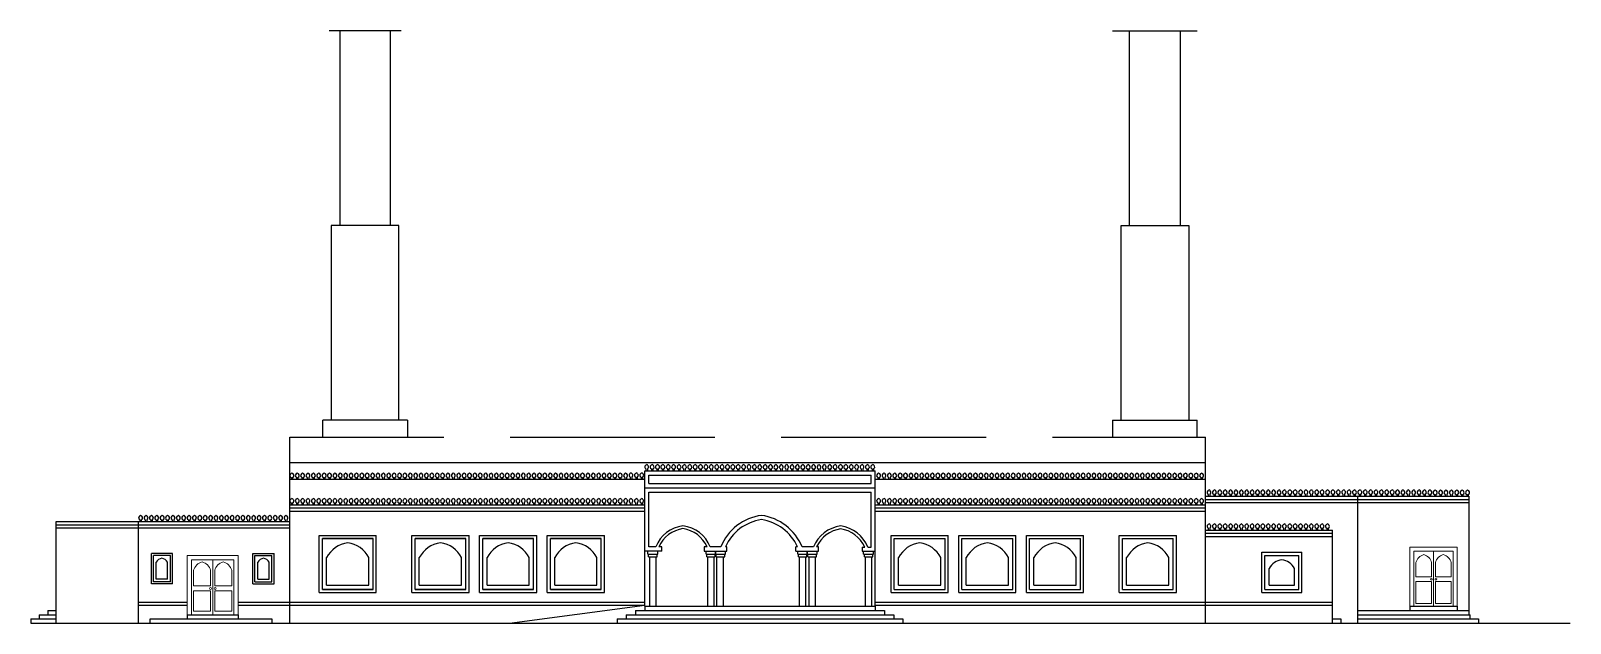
# Model space of a CAD drawing. Header units: inches. Extents: x -6210 to 141093, y -2740 to 21225.
# Drawn here: x 85526 to 87710, y -324 to 516 of the extents above; entities that cross this region are included whole.
import ezdxf

# ---------------------------------------------------------------- set-up
doc = ezdxf.new("R2010")
doc.units = ezdxf.units.IN
doc.header["$LTSCALE"] = 100
doc.header["$MEASUREMENT"] = 0
for name, color, linetype in [('column', 2, 'Continuous'), ('pattern', 24, 'Continuous'), ('steps', 9, 'Continuous'), ('walls', 1, 'Continuous')]:
    doc.layers.add(name, color=color, linetype=linetype)
doc.layers.add('DOOR', color=11, linetype='Continuous', lineweight=5)

# ---------------------------------------------------------------- blocks, each defined once
blk = doc.blocks.new('A$C7441049B')
at = {"layer": 'pattern', "color": 6, "linetype": 'ByBlock', "lineweight": 25, "ltscale": 0.07}
for p, q in [((6.1, 2.7, 0), (6.1, 0)), ((8.1, 2.7, 0), (8.1, 0)), ((13.8, 2.7, 0), (13.8, 0, 0)), ((15.8, 2.7, 0), (15.8, 0, 0)), ((21.4, 2.7, 0), (21.4, 0, 0)), ((23.4, 2.7, 0), (23.4, 0, 0)), ((29, 2.7, 0), (29, 0)), ((31, 2.7, 0), (31, 0)), ((36.7, 2.7, 0), (36.7, 0, 0)), ((38.7, 2.7, 0), (38.7, 0, 0)), ((44.3, 2.7, 0), (44.3, 0)), ((46.3, 2.7, 0), (46.3, 0)), ((52, 2.7, 0), (52, 0)), ((54, 2.7, 0), (54, 0))]:
    blk.add_line(p, q, dxfattribs=at)
for centre, start, end in [((7.1, 5.4, 0), 128.2986, 249.4118), ((7.1, 5.4, 0), 290.5882, 51.7014), ((14.8, 5.4, 0), 128.2986, 249.4118), ((14.8, 5.4, 0), 290.5882, 51.7014), ((22.4, 5.4, 0), 128.2986, 249.4118), ((22.4, 5.4, 0), 290.5882, 51.7014), ((30, 5.4, 0), 128.2986, 249.4118), ((30, 5.4, 0), 290.5882, 51.7014), ((37.7, 5.4, 0), 128.2986, 249.4118), ((37.7, 5.4, 0), 290.5882, 51.7014), ((45.3, 5.4, 0), 128.2986, 249.4118), ((45.3, 5.4, 0), 290.5882, 51.7014), ((53, 5.4, 0), 128.2986, 249.4118), ((53, 5.4, 0), 290.5882, 51.7014)]:
    blk.add_arc(centre, 2.84, start, end, dxfattribs=at)
at = {"layer": 'pattern', "color": 6, "linetype": 'ByBlock', "lineweight": 25, "ltscale": 0.07, "extrusion": (0, 0, -1)}
for centre in [(10.1, 3.4, 0), (17.7, 3.4, 0), (25.3, 3.4, 0), (33, 3.4, 0), (40.6, 3.4, 0), (48.2, 3.4, 0), (55.9, 3.4, 0)]:
    blk.add_ellipse(centre, major_axis=(5.41, 3.32), ratio=1, start_param=4.432426, end_param=4.784303, dxfattribs=at)
at = {"layer": 'pattern', "color": 6, "linetype": 'ByBlock', "lineweight": 25, "ltscale": 0.07}
for centre in [(4.2, 3.4, 0), (11.9, 3.4, 0), (19.5, 3.4, 0), (27.1, 3.4, 0), (34.8, 3.4, 0), (42.4, 3.4, 0), (50, 3.4, 0)]:
    blk.add_ellipse(centre, major_axis=(-5.41, 3.32), ratio=1, start_param=4.432426, end_param=4.784303, dxfattribs=at)

msp = doc.modelspace()

# ---------------------------------------------------------------- linework, layer by layer
at = {"layer": 'column'}
for p, q in [((86401.76704, -225.92484), (86401.76704, -221.92484)), ((86401.76704, -225.92484), (86415.76704, -225.92484)), ((86402.76704, -229.92484), (86402.76704, -225.92484)), ((86402.76704, -229.92484), (86414.76704, -229.92484)), ((86404.26704, -299.92484), (86404.26704, -229.92484)), ((86413.26704, -299.92484), (86413.26704, -229.92484)), ((86414.76704, -229.92484), (86414.76704, -225.92484)), ((86415.76704, -225.92484), (86415.76704, -221.92484)), ((86484.20502, -225.92484), (86484.20502, -221.92484)), ((86484.20502, -225.92484), (86497.70496, -225.92484)), ((86485.20502, -229.92484), (86485.20502, -225.92484)), ((86485.20502, -229.92484), (86497.20502, -229.92484)), ((86486.70502, -299.92484), (86486.70502, -229.92484)), ((86495.70502, -299.92484), (86495.70502, -229.92484)), ((86497.20502, -229.92484), (86497.20502, -225.92484)), ((86497.70496, -225.92484), (86497.70496, -221.92484)), ((86498.20502, -225.92484), (86498.20502, -221.92484)), ((86498.20502, -225.92484), (86511.70496, -225.92484)), ((86498.70496, -229.92484), (86498.70496, -225.92484)), ((86498.70496, -229.92484), (86510.70496, -229.92484)), ((86499.70496, -299.92484), (86499.70496, -229.92484)), ((86508.70496, -299.92484), (86508.70496, -229.92484)), ((86510.70496, -229.92484), (86510.70496, -225.92484)), ((86511.70496, -225.92484), (86511.70496, -221.92484)), ((86614.20496, -225.92484), (86614.20496, -221.92484)), ((86614.20496, -225.92484), (86627.7049, -225.92484)), ((86615.20496, -229.92484), (86615.20496, -225.92484)), ((86615.20496, -229.92484), (86627.20496, -229.92484)), ((86616.70496, -299.92484), (86616.70496, -229.92484)), ((86625.70496, -299.92484), (86625.70496, -229.92484)), ((86627.20496, -229.92484), (86627.20496, -225.92484)), ((86627.7049, -225.92484), (86627.7049, -221.92484)), ((86628.20496, -225.92484), (86628.20496, -221.92484)), ((86628.20496, -225.92484), (86641.7049, -225.92484)), ((86628.7049, -229.92484), (86628.7049, -225.92484)), ((86628.7049, -229.92484), (86640.7049, -229.92484)), ((86630.21962, -299.92484), (86630.21962, -229.92484)), ((86639.21962, -299.92484), (86639.21962, -229.92484)), ((86640.7049, -229.92484), (86640.7049, -225.92484)), ((86641.7049, -225.92484), (86641.7049, -221.92484)), ((86707.70484, -225.92484), (86707.70484, -221.92484)), ((86707.70484, -225.92484), (86721.70484, -225.92484)), ((86708.70484, -229.92484), (86708.70484, -225.92484)), ((86708.70484, -229.92484), (86720.70484, -229.92484)), ((86710.20484, -299.92484), (86710.20484, -229.92484)), ((86719.20484, -299.92484), (86719.20484, -229.92484)), ((86720.70484, -229.92484), (86720.70484, -225.92484)), ((86721.70484, -225.92484), (86721.70484, -221.92484))]:
    msp.add_line(p, q, dxfattribs=at)
at = {"layer": 'DOOR'}
for p, q in [((87482.33804, -215.92484), (87549.83804, -215.92484)), ((87482.33804, -215.92484), (87482.33804, -299.92484)), ((87549.83804, -299.92484), (87549.83804, -215.92484)), ((85748.33804, -227.92484), (85820.33804, -227.92484)), ((85748.33804, -227.92484), (85748.33804, -311.92484)), ((85754.33804, -233.92484), (85814.33804, -233.92484)), ((85754.33804, -233.92484), (85754.33804, -311.92484)), ((85784.33804, -233.92484), (85784.33804, -311.92484)), ((85814.33804, -233.92484), (85814.33804, -311.92484)), ((85820.33804, -227.92484), (85820.33804, -311.92484)), ((87488.33804, -221.92484), (87543.83804, -221.92484)), ((87488.33804, -221.92484), (87488.33804, -299.92484)), ((87491.11304, -237.79984), (87491.11304, -258.14984)), ((87513.31304, -237.79984), (87513.31304, -258.14984)), ((87516.08804, -221.92484), (87516.08804, -299.92484)), ((87518.86304, -237.79984), (87518.86304, -258.14984)), ((87541.06304, -237.79984), (87541.06304, -258.14984)), ((87543.83804, -221.92484), (87543.83804, -299.92484)), ((85757.33804, -248.92484), (85757.33804, -270.92484)), ((85781.33804, -248.92484), (85781.33804, -270.92484)), ((85787.33804, -248.92484), (85787.33804, -270.92484)), ((85811.33804, -248.92484), (85811.33804, -270.92484)), ((87491.11304, -258.14984), (87513.31304, -258.14984)), ((87518.86304, -258.14984), (87541.06304, -258.14984)), ((85757.33804, -270.92484), (85781.33804, -270.92484)), ((85757.33804, -277.92484), (85781.33804, -277.92484)), ((85757.33804, -277.92484), (85757.33804, -306.92484)), ((85781.33804, -277.92484), (85781.33804, -306.92484)), ((85787.33804, -270.92484), (85811.33804, -270.92484)), ((85787.33804, -277.92484), (85811.33804, -277.92484)), ((85787.33804, -277.92484), (85787.33804, -306.92484)), ((85811.33804, -277.92484), (85811.33804, -306.92484)), ((87491.11304, -264.62484), (87513.31304, -264.62484)), ((87491.11304, -264.62484), (87491.11304, -295.92484)), ((87513.31304, -264.62484), (87513.31304, -295.92484)), ((87518.86304, -264.62484), (87541.06304, -264.62484)), ((87518.86304, -264.62484), (87518.86304, -295.92484)), ((87541.06304, -264.62484), (87541.06304, -295.92484)), ((87491.11304, -295.92484), (87513.31304, -295.92484)), ((87518.86304, -295.92484), (87541.06304, -295.92484)), ((85757.33804, -306.92484), (85781.33804, -306.92484)), ((85787.33804, -306.92484), (85811.33804, -306.92484))]:
    msp.add_line(p, q, dxfattribs=at)
for centre, radius in [((87513.18531, -261.6995), 1.20939), ((87519.40242, -261.6995), 1.20939), ((85781.19995, -274.76231), 1.30745), ((85787.92116, -274.76231), 1.30745)]:
    msp.add_circle(centre, radius, dxfattribs=at)
for centre, radius, start, end in [((85773.5188, -253.10561), 16.71215, 104.48717608, 165.51282392), ((85765.15727, -253.10561), 16.71215, 14.48717608, 75.51282392), ((85803.5188, -253.10561), 16.71215, 104.48717608, 165.51282392), ((85795.15727, -253.10561), 16.71215, 14.48717608, 75.51282392), ((87506.08025, -241.66705), 15.45874, 104.48717608, 165.51282392), ((87498.34583, -241.66705), 15.45874, 14.48717608, 75.51282392), ((87533.83025, -241.66705), 15.45874, 104.48717608, 165.51282392), ((87526.09583, -241.66705), 15.45874, 14.48717608, 75.51282392)]:
    msp.add_arc(centre, radius, start, end, dxfattribs=at)
at = {"layer": 'pattern', "color": 6}
for p, q in [((86666.2321, -105.17923, -0.01227), (86666.2321, -107.92484)), ((86668.2321, -105.17923, -0.01227), (86668.2321, -107.92484)), ((86673.8696, -105.17923, -0.01227), (86673.8696, -107.92484)), ((86675.8696, -105.17923, -0.01227), (86675.8696, -107.92484)), ((86681.5071, -105.17922, -0.01227), (86681.5071, -107.92483, 0)), ((86683.5071, -105.17922, -0.01227), (86683.5071, -107.92483, 0)), ((86689.1446, -105.17923, -0.01227), (86689.1446, -107.92484)), ((86691.1446, -105.17923, -0.01227), (86691.1446, -107.92484)), ((86696.7821, -105.17921, -0.01227), (86696.7821, -107.92482, 0)), ((86698.7821, -105.17921, -0.01227), (86698.7821, -107.92481, 0)), ((86704.4196, -105.17923, -0.01227), (86704.4196, -107.92484)), ((86706.4196, -105.17923, -0.01227), (86706.4196, -107.92484)), ((86712.0571, -105.17923, -0.01227), (86712.0571, -107.92484)), ((86714.0571, -105.17923, -0.01227), (86714.0571, -107.92484)), ((86719.6821, -105.17923, -0.01227), (86719.6821, -107.92484)), ((86721.6821, -105.17923, -0.01227), (86721.6821, -107.92484)), ((86376.71276, -116.91721, -0.02628), (86376.71276, -119.66282, -0.01401)), ((86378.71276, -116.91721, -0.02628), (86378.71276, -119.66282, -0.01401)), ((86384.35026, -116.91721, -0.02628), (86384.35026, -119.66282, -0.01401)), ((86386.35026, -116.91721, -0.02628), (86386.35026, -119.66282, -0.01401)), ((86391.98776, -116.9172, -0.02628), (86391.98776, -119.66281, -0.01401)), ((86393.98776, -116.9172, -0.02628), (86393.98776, -119.66281, -0.01401)), ((86376.69788, -153.20775, -0.02628), (86376.69788, -155.95336, -0.01401)), ((86378.69788, -153.20775, -0.02628), (86378.69788, -155.95336, -0.01401)), ((86384.33538, -153.20775, -0.02628), (86384.33538, -155.95336, -0.01401)), ((86386.33538, -153.20775, -0.02628), (86386.33538, -155.95336, -0.01401)), ((86391.97288, -153.20774, -0.02628), (86391.97288, -155.95335, -0.01401)), ((86393.97288, -153.20774, -0.02628), (86393.97288, -155.95335, -0.01401)), ((87155.55349, -153.20443, -0.0279), (87155.55349, -155.95004, -0.01564)), ((87157.55349, -153.20443, -0.0279), (87157.55349, -155.95004, -0.01564)), ((87163.19099, -153.20443, -0.0279), (87163.19099, -155.95004, -0.01564)), ((87165.19099, -153.20443, -0.0279), (87165.19099, -155.95004, -0.01564)), ((87170.82849, -153.20442, -0.0279), (87170.82849, -155.95003, -0.01564)), ((87172.82849, -153.20442, -0.0279), (87172.82849, -155.95003, -0.01564)), ((87178.46599, -153.20443, -0.0279), (87178.46599, -155.95004, -0.01564)), ((87180.46599, -153.20443, -0.0279), (87180.46599, -155.95004, -0.01564)), ((87186.10349, -153.20441, -0.0279), (87186.10349, -155.95002, -0.01564)), ((87188.10349, -153.20441, -0.0279), (87188.10349, -155.95002, -0.01564)), ((87356.99789, -189.18869, -0.03602), (87356.99789, -191.9343, -0.02375)), ((87358.99789, -189.18869, -0.03602), (87358.99789, -191.93429, -0.02375)), ((87364.63539, -189.18869, -0.03602), (87364.63539, -191.9343, -0.02375)), ((87366.63539, -189.18869, -0.03602), (87366.63539, -191.93429, -0.02375))]:
    msp.add_line(p, q, dxfattribs=at)
at = {"layer": 'pattern', "color": 6, "linetype": 'ByBlock', "lineweight": 25, "ltscale": 0.07}
for p, q in [((87155.55349, -117.2046, -0.0279), (87155.55349, -119.95021, -0.01564)), ((87157.55349, -117.2046, -0.0279), (87157.55349, -119.95021, -0.01564)), ((87163.19099, -117.2046, -0.0279), (87163.19099, -119.95021, -0.01564)), ((87165.19099, -117.2046, -0.0279), (87165.19099, -119.95021, -0.01564)), ((87170.82849, -117.20459, -0.0279), (87170.82849, -119.9502, -0.01564)), ((87172.82849, -117.20459, -0.0279), (87172.82849, -119.9502, -0.01564)), ((87178.46599, -117.2046, -0.0279), (87178.46599, -119.95021, -0.01564)), ((87180.46599, -117.2046, -0.0279), (87180.46599, -119.95021, -0.01564)), ((87186.10349, -117.20458, -0.0279), (87186.10349, -119.95019, -0.01564)), ((87188.10349, -117.20458, -0.0279), (87188.10349, -119.95019, -0.01564))]:
    msp.add_line(p, q, dxfattribs=at)
at = {"layer": 'pattern', "color": 6}
for centre, start, end in [((86667.2321, -102.5171, -0.01308), 128.29858881, 249.41181849), ((86667.2321, -102.5171, -0.01308), 290.58816078, 51.70141378), ((86674.8696, -102.5171, -0.01146), 128.29858572, 249.41182831), ((86674.8696, -102.5171, -0.01146), 290.58816602, 51.70141428), ((86682.5071, -102.51709, -0.01146), 128.29858572, 249.41182831), ((86682.5071, -102.51709, -0.01146), 290.58816602, 51.70141428), ((86690.1446, -102.5171, -0.01146), 128.29858572, 249.41182831), ((86690.1446, -102.5171, -0.01146), 290.58816602, 51.70141428), ((86697.7821, -102.51708, -0.01146), 128.29858572, 249.41182831), ((86697.7821, -102.51708, -0.01146), 290.58816602, 51.70141428), ((86705.4196, -102.5171, -0.01146), 128.29858572, 249.41182831), ((86705.4196, -102.5171, -0.01146), 290.58816602, 51.70141428), ((86713.0571, -102.5171, -0.01146), 128.29858572, 249.41182831), ((86713.0571, -102.5171, -0.01146), 290.58816602, 51.70141428), ((86720.6821, -102.5171, -0.01146), 128.29858572, 249.41182831), ((86720.6821, -102.5171, -0.01146), 290.58816602, 51.70141428), ((86377.71276, -114.25509, -0.02709), 128.29858881, 249.41181849), ((86377.71276, -114.25509, -0.02709), 290.58816078, 51.70141378), ((86385.35026, -114.25509, -0.02547), 128.29858572, 249.41182831), ((86385.35026, -114.25509, -0.02547), 290.58816602, 51.70141428), ((86392.98776, -114.25507, -0.02547), 128.29858572, 249.41182831), ((86392.98776, -114.25507, -0.02547), 290.58816602, 51.70141428), ((86377.69788, -150.54562, -0.02709), 128.29858881, 249.41181849), ((86377.69788, -150.54562, -0.02709), 290.58816078, 51.70141378), ((86385.33538, -150.54562, -0.02547), 128.29858572, 249.41182831), ((86385.33538, -150.54562, -0.02547), 290.58816602, 51.70141428), ((86392.97288, -150.54561, -0.02547), 128.29858572, 249.41182831), ((86392.97288, -150.54561, -0.02547), 290.58816602, 51.70141428), ((87156.55349, -150.5423, -0.0279), 128.29858881, 249.41181849), ((87156.55349, -150.5423, -0.0279), 290.58816078, 51.70141378), ((87164.19099, -150.5423, -0.02628), 128.29858572, 249.41182831), ((87164.19099, -150.5423, -0.02628), 290.58816602, 51.70141428), ((87171.82849, -150.54229, -0.02628), 128.29858572, 249.41182831), ((87171.82849, -150.54229, -0.02628), 290.58816602, 51.70141428), ((87179.46599, -150.5423, -0.02628), 128.29858572, 249.41182831), ((87179.46599, -150.5423, -0.02628), 290.58816602, 51.70141428), ((87187.10349, -150.54228, -0.02628), 128.29858572, 249.41182831), ((87187.10349, -150.54228, -0.02628), 290.58816602, 51.70141428), ((87357.99789, -186.52656, -0.03683), 128.29858881, 249.41181849), ((87357.99789, -186.52656, -0.03683), 290.58816078, 51.70141378), ((87365.63539, -186.52656, -0.03521), 128.29858572, 249.41182831), ((87365.63539, -186.52656, -0.03521), 290.58816602, 51.70141428)]:
    msp.add_arc(centre, 2.84375, start, end, dxfattribs=at)
at = {"layer": 'pattern', "color": 6, "linetype": 'ByBlock', "lineweight": 25, "ltscale": 0.07}
for centre, start, end in [((87156.55349, -114.54247, -0.02872), 128.29858881, 249.41181849), ((87156.55349, -114.54247, -0.02872), 290.58816078, 51.70141378), ((87164.19099, -114.54247, -0.02709), 128.29858572, 249.41182831), ((87164.19099, -114.54247, -0.02709), 290.58816602, 51.70141428), ((87171.82849, -114.54246, -0.02709), 128.29858572, 249.41182831), ((87171.82849, -114.54246, -0.02709), 290.58816602, 51.70141428), ((87179.46599, -114.54247, -0.02709), 128.29858572, 249.41182831), ((87179.46599, -114.54247, -0.02709), 290.58816602, 51.70141428), ((87187.10349, -114.54245, -0.02709), 128.29858572, 249.41182831), ((87187.10349, -114.54245, -0.02709), 290.58816602, 51.70141428)]:
    msp.add_arc(centre, 2.84375, start, end, dxfattribs=at)
at = {"layer": 'pattern', "color": 6, "extrusion": (0, 0, -1)}
for centre in [(86670.15596, -104.56912, -0.01146), (86677.79346, -104.56912, -0.01146), (86685.43096, -104.56911, -0.01146), (86693.06846, -104.56912, -0.01146), (86700.70596, -104.5691, -0.01146), (86708.34346, -104.56912, -0.01146), (86715.98096, -104.56912, -0.01146), (86723.60596, -104.56912, -0.01146), (86380.63661, -116.3071, -0.02547), (86388.27411, -116.3071, -0.02547), (86395.91161, -116.30709, -0.02547), (86380.62173, -152.59764, -0.02547), (86388.25923, -152.59764, -0.02547), (86395.89673, -152.59763, -0.02547), (87159.47735, -152.59432, -0.02628), (87167.11485, -152.59432, -0.02628), (87174.75235, -152.59431, -0.02628), (87182.38985, -152.59432, -0.02628), (87190.02735, -152.59429, -0.02628), (87360.92174, -188.57858, -0.03521), (87368.55924, -188.57858, -0.03521)]:
    msp.add_ellipse(centre, major_axis=(5.41224, 3.32132), ratio=1, start_param=4.4324262049, end_param=4.7843033432, dxfattribs=at)
at = {"layer": 'pattern', "color": 6}
for centre in [(86664.30825, -104.56912, -0.01146), (86671.94575, -104.56912, -0.01146), (86679.58325, -104.56911, -0.01146), (86687.22075, -104.56912, -0.01146), (86694.85825, -104.5691, -0.01146), (86702.49575, -104.56912, -0.01146), (86710.13325, -104.56912, -0.01146), (86717.75825, -104.56912, -0.01146), (86374.7889, -116.3071, -0.02547), (86382.4264, -116.3071, -0.02547), (86390.0639, -116.30709, -0.02547), (86374.77402, -152.59764, -0.02547), (86382.41152, -152.59764, -0.02547), (86390.04902, -152.59763, -0.02547), (87153.62964, -152.59432, -0.02628), (87161.26714, -152.59432, -0.02628), (87168.90464, -152.59431, -0.02628), (87176.54214, -152.59432, -0.02628), (87184.17964, -152.59429, -0.02628), (87355.07403, -188.57858, -0.03521), (87362.71153, -188.57858, -0.03521)]:
    msp.add_ellipse(centre, major_axis=(-5.41224, 3.32132), ratio=1, start_param=4.4324262049, end_param=4.7843033432, dxfattribs=at)
at = {"layer": 'pattern', "color": 6, "linetype": 'ByBlock', "lineweight": 25, "ltscale": 0.07, "extrusion": (0, 0, -1)}
for centre in [(87159.47735, -116.59449, -0.02709), (87167.11485, -116.59449, -0.02709), (87174.75235, -116.59448, -0.02709), (87182.38985, -116.59449, -0.02709), (87190.02735, -116.59447, -0.02709)]:
    msp.add_ellipse(centre, major_axis=(5.41224, 3.32132), ratio=1, start_param=4.4324262049, end_param=4.7843033432, dxfattribs=at)
at = {"layer": 'pattern', "color": 6, "linetype": 'ByBlock', "lineweight": 25, "ltscale": 0.07}
for centre in [(87153.62964, -116.59449, -0.02709), (87161.26714, -116.59449, -0.02709), (87168.90464, -116.59448, -0.02709), (87176.54214, -116.59449, -0.02709), (87184.17964, -116.59447, -0.02709)]:
    msp.add_ellipse(centre, major_axis=(-5.41224, 3.32132), ratio=1, start_param=4.4324262049, end_param=4.7843033432, dxfattribs=at)
at = {"layer": 'steps'}
for p, q in [((86205.38621, -323.92484), (86397.20615, -298.42484)), ((86397.20615, -299.92484), (86724.20615, -299.92484)), ((86397.20615, -299.92484), (86397.20615, -305.92484)), ((86724.20615, -299.92484), (86724.20615, -305.92484)), ((87482.33804, -299.92484), (87549.83804, -299.92484)), ((87482.33804, -299.92484), (87482.33804, -305.92484)), ((87549.83804, -299.92484), (87549.83804, -305.92484)), ((85526.33804, -317.92484), (85562.33804, -317.92484)), ((85526.33804, -317.92484), (85526.33804, -323.92484)), ((85538.33804, -311.92484), (85562.33804, -311.92484)), ((85538.33804, -311.92484), (85538.33804, -317.92484)), ((85550.33804, -305.92484), (85562.33804, -305.92484)), ((85550.33804, -305.92484), (85550.33804, -311.92484)), ((85695.83804, -317.92484), (85868.33804, -317.92484)), ((85695.83804, -323.92484), (85695.83804, -317.92484)), ((85748.33804, -311.92484), (85820.33804, -311.92484)), ((85748.33804, -311.92484), (85748.33804, -317.92484)), ((85820.33804, -311.92484), (85820.33804, -317.92484)), ((85868.33804, -317.92484), (85868.33804, -323.92484)), ((86357.96615, -317.92484), (86763.44615, -317.92484)), ((86357.96615, -317.92484), (86357.96615, -323.92484)), ((86371.04615, -311.92484), (86750.36615, -311.92484)), ((86371.04615, -311.92484), (86371.04615, -317.92484)), ((86384.12615, -305.92484), (86737.28615, -305.92484)), ((86384.12615, -305.92484), (86384.12615, -311.92484)), ((86737.28615, -305.92484), (86737.28615, -311.92484)), ((86750.36615, -311.92484), (86750.36615, -317.92484)), ((86763.44615, -317.92484), (86763.44615, -323.92484)), ((87372.83804, -317.92484), (87384.83804, -317.92484)), ((87384.83804, -317.92484), (87384.83804, -323.92484)), ((87408.83804, -305.92484), (87566.33804, -305.92484)), ((87408.83804, -311.92484), (87567.83804, -311.92484)), ((87408.83804, -317.92484), (87579.83804, -317.92484)), ((87566.33804, -305.92484), (87566.33804, -311.92484)), ((87567.83804, -317.92484), (87567.83804, -311.92484)), ((87579.83804, -317.92484), (87579.83804, -323.92484))]:
    msp.add_line(p, q, dxfattribs=at)
at = {"layer": 'walls'}
for p, q in [((86051.65109, 516.07516), (85949.49744, 516.07516)), ((85964.57426, 516.07516), (85964.57426, 240.07516)), ((86036.57426, 240.07516), (86036.57426, 516.07516)), ((87060.83804, 516.07516), (87180.83804, 516.07516)), ((87084.83804, 240.07516), (87084.83804, 516.07516)), ((87156.83804, 516.07516), (87156.83804, 240.07516)), ((86048.57426, 240.07516), (85952.57426, 240.07516)), ((85952.57426, 240.07516), (85952.57426, -35.92484)), ((86048.57426, -35.92484), (86048.57426, 240.07516)), ((87072.83804, 240.07516), (87168.83804, 240.07516)), ((87072.83804, -35.92484), (87072.83804, 240.07516)), ((87168.83804, 240.07516), (87168.83804, -35.92484)), ((86060.57426, -35.92484), (85940.57426, -35.92484)), ((85940.57426, -59.92484), (85940.57426, -35.92484)), ((86060.57426, -35.92484), (86060.57426, -59.92484)), ((87060.83804, -35.92484), (87180.83804, -35.92484)), ((87060.83804, -35.92484), (87060.83804, -59.92484)), ((87180.83804, -59.92484), (87180.83804, -35.92484)), ((85893.83804, -323.92484), (85893.83804, -59.92484)), ((85893.83804, -59.92484), (86107.3971, -59.92484)), ((86060.57426, -59.92484), (86112.28074, -59.92484)), ((86206.39533, -59.92484), (86397.20615, -59.92484)), ((86397.20615, -59.92484), (86496.46175, -59.92484)), ((86590.57633, -59.92484), (86881.67153, -59.92484)), ((86595.27897, -59.92484), (86876.75963, -59.92484)), ((86975.78611, -59.92484), (87060.83804, -59.92484)), ((86980.69801, -59.92484), (87192.83804, -59.92484)), ((87192.83804, -323.92484), (87192.83804, -59.92484)), ((87192.83804, -323.92484), (87192.83804, -59.92484)), ((85893.83804, -95.92484), (87192.83804, -95.92484)), ((86397.20615, -107.92484), (86724.20615, -107.92484)), ((86397.20615, -155.92484), (86397.20615, -107.92484)), ((86724.20615, -131.92484), (86724.20615, -107.92484)), ((85893.83804, -119.92484), (86397.20615, -119.92484)), ((86403.20615, -113.92484), (86718.20615, -113.92484)), ((86403.20615, -125.92484), (86403.20615, -113.92484)), ((86403.20615, -125.92484), (86718.20615, -125.92484)), ((86718.20615, -125.92484), (86718.20615, -113.92484)), ((86724.20615, -119.92484), (87192.83804, -119.92484)), ((86397.20615, -299.92484), (86397.20615, -131.92484)), ((86397.20615, -131.92484), (86724.20615, -131.92484)), ((86403.20615, -215.62898), (86403.20615, -137.92484)), ((86403.20615, -137.92484), (86718.20615, -137.92484)), ((86403.20615, -155.92484), (86403.20615, -137.92484)), ((86718.20615, -215.92484), (86718.20615, -137.92484)), ((86724.20615, -299.92484), (86724.20615, -131.92484)), ((87192.83804, -143.92484), (87566.33804, -143.92484)), ((87192.83804, -148.42484), (87566.33804, -148.42484)), ((87408.83804, -323.92484), (87408.83804, -143.92484)), ((87566.33804, -143.92484), (87566.33804, -305.92484)), ((85893.83804, -155.92484), (86397.20615, -155.92484)), ((85893.83804, -160.42484), (86397.20615, -160.42484)), ((85893.83804, -164.92484), (86397.20615, -164.92484)), ((86724.20615, -155.92484), (87192.83804, -155.92484)), ((86724.20615, -160.42484), (87192.83804, -160.42484)), ((86724.20615, -164.92484), (87192.83804, -164.92484)), ((87192.83804, -152.92484), (87566.33804, -152.92484)), ((85562.33804, -179.92484), (85893.83804, -179.92484)), ((85562.33804, -323.92484), (85562.33804, -179.92484)), ((85562.33804, -184.42484), (85893.83804, -184.42484)), ((85562.33804, -188.92484), (85893.83804, -188.92484)), ((85679.33804, -323.92484), (85679.33804, -179.92484)), ((87192.83804, -191.92484), (87372.83804, -191.92484)), ((87192.83804, -196.42484), (87372.83804, -196.42484)), ((87372.83804, -323.92484), (87372.83804, -191.92484)), ((85935.40398, -199.42484), (86016.40398, -199.42484)), ((85935.40398, -280.42484), (85935.40398, -199.42484)), ((85939.90398, -203.92484), (86011.90398, -203.92484)), ((86011.90398, -203.92484), (85939.90398, -203.92484)), ((85939.90398, -275.92484), (85939.90398, -203.92484)), ((86011.90398, -275.92484), (86011.90398, -203.92484)), ((86016.40398, -280.42484), (86016.40398, -199.42484)), ((86066.96992, -199.42484), (86147.96992, -199.42484)), ((86066.96992, -280.42484), (86066.96992, -199.42484)), ((86071.46992, -203.92484), (86143.46992, -203.92484)), ((86143.46992, -203.92484), (86071.46992, -203.92484)), ((86071.46992, -275.92484), (86071.46992, -203.92484)), ((86143.46992, -275.92484), (86143.46992, -203.92484)), ((86147.96992, -280.42484), (86147.96992, -199.42484)), ((86162.96992, -199.42484), (86243.96992, -199.42484)), ((86162.96992, -280.42484), (86162.96992, -199.42484)), ((86167.46992, -203.92484), (86239.46992, -203.92484)), ((86239.46992, -203.92484), (86167.46992, -203.92484)), ((86167.46992, -275.92484), (86167.46992, -203.92484)), ((86239.46992, -275.92484), (86239.46992, -203.92484)), ((86243.96992, -280.42484), (86243.96992, -199.42484)), ((86258.96992, -199.42484), (86339.96992, -199.42484)), ((86258.96992, -280.42484), (86258.96992, -199.42484)), ((86263.46992, -203.92484), (86335.46992, -203.92484)), ((86335.46992, -203.92484), (86263.46992, -203.92484)), ((86263.46992, -275.92484), (86263.46992, -203.92484)), ((86335.46992, -275.92484), (86335.46992, -203.92484)), ((86339.96992, -280.42484), (86339.96992, -199.42484)), ((86412.8478, -215.62898), (86403.20615, -215.62898)), ((86421.23923, -215.62898), (86417.21926, -215.62898)), ((86421.23923, -221.62898), (86421.23923, -215.62898)), ((86481.7165, -215.62898), (86481.7165, -221.92484)), ((86485.67245, -215.62898), (86481.7165, -215.62898)), ((86505.02395, -215.62898), (86490.10273, -215.62898)), ((86513.7165, -215.62898), (86511.55796, -215.62898)), ((86513.7165, -221.92484), (86513.7165, -215.62898)), ((86611.71644, -221.92484), (86611.71644, -215.62898)), ((86613.87477, -215.62898), (86611.71644, -215.62898)), ((86636.56578, -215.62898), (86620.40879, -215.62898)), ((86643.7049, -215.62898), (86640.95041, -215.62898)), ((86643.7049, -221.92484), (86643.7049, -215.62898)), ((86705.70484, -215.92484), (86705.70484, -221.92484)), ((86705.70484, -215.92484), (86709.26803, -215.92484)), ((86713.63949, -215.92484), (86718.20615, -215.92484)), ((86746.70615, -199.42484), (86827.70615, -199.42484)), ((86746.70615, -280.42484), (86746.70615, -199.42484)), ((86751.20615, -203.92484), (86823.20615, -203.92484)), ((86751.20615, -275.92484), (86751.20615, -203.92484)), ((86823.20615, -275.92484), (86823.20615, -203.92484)), ((86827.70615, -280.42484), (86827.70615, -199.42484)), ((86842.70615, -199.42484), (86923.70615, -199.42484)), ((86842.70615, -280.42484), (86842.70615, -199.42484)), ((86847.20615, -203.92484), (86919.20615, -203.92484)), ((86847.20615, -275.92484), (86847.20615, -203.92484)), ((86919.20615, -275.92484), (86919.20615, -203.92484)), ((86923.70615, -280.42484), (86923.70615, -199.42484)), ((86938.70615, -199.42484), (87019.70615, -199.42484)), ((86938.70615, -280.42484), (86938.70615, -199.42484)), ((86943.20615, -203.92484), (87015.20615, -203.92484)), ((86943.20615, -275.92484), (86943.20615, -203.92484)), ((87015.20615, -275.92484), (87015.20615, -203.92484)), ((87019.70615, -280.42484), (87019.70615, -199.42484)), ((87070.27209, -199.42484), (87151.27209, -199.42484)), ((87070.27209, -280.42484), (87070.27209, -199.42484)), ((87074.77209, -203.92484), (87146.77209, -203.92484)), ((87074.77209, -275.92484), (87074.77209, -203.92484)), ((87146.77209, -275.92484), (87146.77209, -203.92484)), ((87151.27209, -280.42484), (87151.27209, -199.42484)), ((87192.83804, -200.92484), (87372.83804, -200.92484)), ((85697.33804, -268.32991), (85697.33804, -224.92484)), ((85727.33804, -224.92484), (85697.33804, -224.92484)), ((85700.33804, -265.32991), (85700.33804, -227.92484)), ((85724.33804, -227.92484), (85700.33804, -227.92484)), ((85704.33804, -261.32991), (85704.33804, -237.52484)), ((85720.33804, -261.32991), (85720.33804, -237.52484)), ((85724.33804, -265.32991), (85724.33804, -227.92484)), ((85727.33804, -268.32991), (85727.33804, -224.92484)), ((85841.33804, -268.32991), (85841.33804, -224.92484)), ((85841.33804, -224.92484), (85871.33804, -224.92484)), ((85844.33804, -265.32991), (85844.33804, -227.92484)), ((85844.33804, -227.92484), (85868.33804, -227.92484)), ((85848.33804, -261.32991), (85848.33804, -237.52484)), ((85864.33804, -261.32991), (85864.33804, -237.52484)), ((85868.33804, -265.32991), (85868.33804, -227.92484)), ((85871.33804, -268.32991), (85871.33804, -224.92484)), ((85945.90398, -269.92484), (85945.90398, -230.92484)), ((86005.90398, -269.92484), (86005.90398, -230.92484)), ((86077.46992, -269.92484), (86077.46992, -230.92484)), ((86137.46992, -269.92484), (86137.46992, -230.92484)), ((86173.46992, -269.92484), (86173.46992, -230.92484)), ((86233.46992, -269.92484), (86233.46992, -230.92484)), ((86269.46992, -269.92484), (86269.46992, -230.92484)), ((86329.46992, -269.92484), (86329.46992, -230.92484)), ((86421.23923, -221.62898), (86397.20615, -221.62898)), ((86481.7165, -221.92484), (86513.7165, -221.92484)), ((86611.71644, -221.92484), (86643.7049, -221.92484)), ((86705.70484, -221.92484), (86724.20615, -221.92484)), ((86757.20615, -269.92484), (86757.20615, -230.92484)), ((86817.20615, -269.92484), (86817.20615, -230.92484)), ((86853.20615, -269.92484), (86853.20615, -230.92484)), ((86913.20615, -269.92484), (86913.20615, -230.92484)), ((86949.20615, -269.92484), (86949.20615, -230.92484)), ((87009.20615, -269.92484), (87009.20615, -230.92484)), ((87080.77209, -269.92484), (87080.77209, -230.92484)), ((87140.77209, -269.92484), (87140.77209, -230.92484)), ((87272.33804, -223.42484), (87329.33804, -223.42484)), ((87272.33804, -280.42484), (87272.33804, -223.42484)), ((87276.83804, -227.92484), (87324.83804, -227.92484)), ((87276.83804, -275.92484), (87276.83804, -227.92484)), ((87324.83804, -275.92484), (87324.83804, -227.92484)), ((87329.33804, -280.42484), (87329.33804, -223.42484)), ((85720.33804, -261.32991), (85704.33804, -261.32991)), ((85848.33804, -261.32991), (85864.33804, -261.32991)), ((87282.83804, -269.92484), (87282.83804, -246.52484)), ((87318.83804, -269.92484), (87318.83804, -246.52484)), ((85727.33804, -268.32991), (85697.33804, -268.32991)), ((85724.33804, -265.32991), (85700.33804, -265.32991)), ((85841.33804, -268.32991), (85871.33804, -268.32991)), ((85844.33804, -265.32991), (85868.33804, -265.32991)), ((85935.40398, -280.42484), (86016.40398, -280.42484)), ((85939.90398, -275.92484), (86011.90398, -275.92484)), ((86011.90398, -275.92484), (85939.90398, -275.92484)), ((85945.90398, -269.92484), (86005.90398, -269.92484)), ((86066.96992, -280.42484), (86147.96992, -280.42484)), ((86071.46992, -275.92484), (86143.46992, -275.92484)), ((86143.46992, -275.92484), (86071.46992, -275.92484)), ((86077.46992, -269.92484), (86137.46992, -269.92484)), ((86162.96992, -280.42484), (86243.96992, -280.42484)), ((86167.46992, -275.92484), (86239.46992, -275.92484)), ((86239.46992, -275.92484), (86167.46992, -275.92484)), ((86173.46992, -269.92484), (86233.46992, -269.92484)), ((86258.96992, -280.42484), (86339.96992, -280.42484)), ((86263.46992, -275.92484), (86335.46992, -275.92484)), ((86335.46992, -275.92484), (86263.46992, -275.92484)), ((86269.46992, -269.92484), (86329.46992, -269.92484)), ((86746.70615, -280.42484), (86827.70615, -280.42484)), ((86751.20615, -275.92484), (86823.20615, -275.92484)), ((86757.20615, -269.92484), (86817.20615, -269.92484)), ((86842.70615, -280.42484), (86923.70615, -280.42484)), ((86847.20615, -275.92484), (86919.20615, -275.92484)), ((86853.20615, -269.92484), (86913.20615, -269.92484)), ((86938.70615, -280.42484), (87019.70615, -280.42484)), ((86943.20615, -275.92484), (87015.20615, -275.92484)), ((86949.20615, -269.92484), (87009.20615, -269.92484)), ((87070.27209, -280.42484), (87151.27209, -280.42484)), ((87074.77209, -275.92484), (87146.77209, -275.92484)), ((87080.77209, -269.92484), (87140.77209, -269.92484)), ((87272.33804, -280.42484), (87329.33804, -280.42484)), ((87276.83804, -275.92484), (87324.83804, -275.92484)), ((87282.83804, -269.92484), (87318.83804, -269.92484)), ((85679.33804, -293.92484), (85748.33804, -293.92484)), ((85679.33804, -298.42484), (85748.33804, -298.42484)), ((85820.33804, -293.92484), (86397.20615, -293.92484)), ((85820.33804, -298.42484), (86397.20615, -298.42484)), ((86724.20615, -293.92484), (87372.83804, -293.92484)), ((86724.20615, -298.42484), (87372.83804, -298.42484)), ((85526.33804, -323.92484), (87709.97647, -323.92484))]:
    msp.add_line(p, q, dxfattribs=at)
for centre, radius, start, end in [((86572.48673, -243.27943), 72.90936, 97.70119892, 157.71312008), ((86552.94601, -243.27943), 72.90936, 22.28687992, 82.29880108), ((86457.98253, -234.12801), 48.77867, 97.70119892, 157.71312008), ((86457.98253, -234.12801), 44.76448, 98.39656961, 155.59068565), ((86444.90918, -234.12801), 48.77867, 22.28687992, 82.29880108), ((86444.90918, -234.12801), 44.76448, 24.40931435, 81.60343039), ((86572.48673, -243.27943), 66.90936, 98.39656961, 155.59068565), ((86552.94601, -243.27943), 66.90936, 24.40931435, 81.60343039), ((86681.57811, -234.42387), 48.77867, 97.70119892, 157.33703506), ((86681.57811, -234.42387), 44.76448, 98.39656961, 155.17414151), ((86668.50476, -234.42387), 48.77867, 22.28687992, 82.29880108), ((86668.50476, -234.42387), 44.76448, 24.40931435, 81.60343039), ((85981.0897, -249.26159), 39.67709, 97.50993976, 152.47410064), ((85970.71825, -249.26159), 39.67709, 27.52589936, 82.49006024), ((86112.65565, -249.26159), 39.67709, 97.50993976, 152.47410064), ((86102.2842, -249.26159), 39.67709, 27.52589936, 82.49006024), ((86208.65565, -249.26159), 39.67709, 97.50993976, 152.47410064), ((86198.2842, -249.26159), 39.67709, 27.52589936, 82.49006024), ((86304.65565, -249.26159), 39.67709, 97.50993976, 152.47410064), ((86294.2842, -249.26159), 39.67709, 27.52589936, 82.49006024), ((86792.39187, -249.26159), 39.67709, 97.50993976, 152.47410064), ((86782.02043, -249.26159), 39.67709, 27.52589936, 82.49006024), ((86888.39187, -249.26159), 39.67709, 97.50993976, 152.47410064), ((86878.02043, -249.26159), 39.67709, 27.52589936, 82.49006024), ((86984.39187, -249.26159), 39.67709, 97.50993976, 152.47410064), ((86974.02043, -249.26159), 39.67709, 27.52589936, 82.49006024), ((87115.95782, -249.26159), 39.67709, 97.50993976, 152.47410064), ((87105.58637, -249.26159), 39.67709, 27.52589936, 82.49006024), ((85713.7209, -242.41464), 10.58056, 97.50993976, 152.47410064), ((85710.95518, -242.41464), 10.58056, 27.52589936, 82.49006024), ((85857.7209, -242.41464), 10.58056, 97.50993976, 152.47410064), ((85854.95518, -242.41464), 10.58056, 27.52589936, 82.49006024), ((87303.94947, -257.52689), 23.80625, 97.50993976, 152.47410064), ((87297.7266, -257.52689), 23.80625, 27.52589936, 82.49006024)]:
    msp.add_arc(centre, radius, start, end, dxfattribs=at)

# ---------------------------------------------------------------- block references
at = {"layer": 'pattern'}
for p in [(86392.87851, -107.92485, -0.02862), (86446.32851, -107.928, -0.027), (86499.77851, -107.93115, -0.02537), (86553.2285, -107.93429, -0.02375), (86606.6785, -107.93744, -0.02213), (85889.51039, -119.92485, -0.02862), (85942.96039, -119.928, -0.027), (85996.41039, -119.93115, -0.02537), (86049.86039, -119.93429, -0.02375), (86103.31039, -119.93744, -0.02213), (86156.76039, -119.94059, -0.02051), (86210.21038, -119.94374, -0.01888), (86263.66038, -119.94689, -0.01726), (86317.11038, -119.95004, -0.01564), (86721.81601, -119.92485, -0.02862), (86775.26601, -119.928, -0.027), (86828.71601, -119.93115, -0.02537), (86882.166, -119.93429, -0.02375), (86935.616, -119.93744, -0.02213), (86989.066, -119.94059, -0.02051), (87042.516, -119.94391, -0.01888), (87095.966, -119.94706, -0.01726), (85889.51039, -155.92485, -0.02862), (85942.96039, -155.928, -0.027), (85996.41039, -155.93115, -0.02537), (86049.86039, -155.93429, -0.02375), (86103.31039, -155.93744, -0.02213), (86156.76039, -155.94059, -0.02051), (86210.21038, -155.94374, -0.01888), (86263.66038, -155.94689, -0.01726), (86317.11038, -155.95004, -0.01564), (86721.81601, -155.92485, -0.02862), (86775.26601, -155.928, -0.027), (86828.71601, -155.93115, -0.02537), (86882.166, -155.93429, -0.02375), (86935.616, -155.93744, -0.02213), (86989.066, -155.94059, -0.02051), (87042.516, -155.94374, -0.01888), (87095.966, -155.94689, -0.01726), (87190.51039, -143.92485, -0.02862), (87243.989, -143.86051, -0.0687), (87297.46761, -143.79616, -0.10877), (87350.94621, -143.73182, -0.14885), (87404.42482, -143.6709, -0.18892), (87457.90343, -143.92484), (87511.34814, -143.98681, -0.26908), (85675.01039, -179.92484), (85728.46039, -179.92799, 0.00162), (85781.91039, -179.93113, 0.00325), (85835.36039, -179.93428, 0.00487), (87190.51039, -191.92485, -0.02862), (87243.96039, -191.928, -0.027), (87297.41039, -191.93115, -0.02537)]:
    msp.add_blockref('A$C7441049B', p, dxfattribs=at)

doc.saveas('drawing.dxf')
